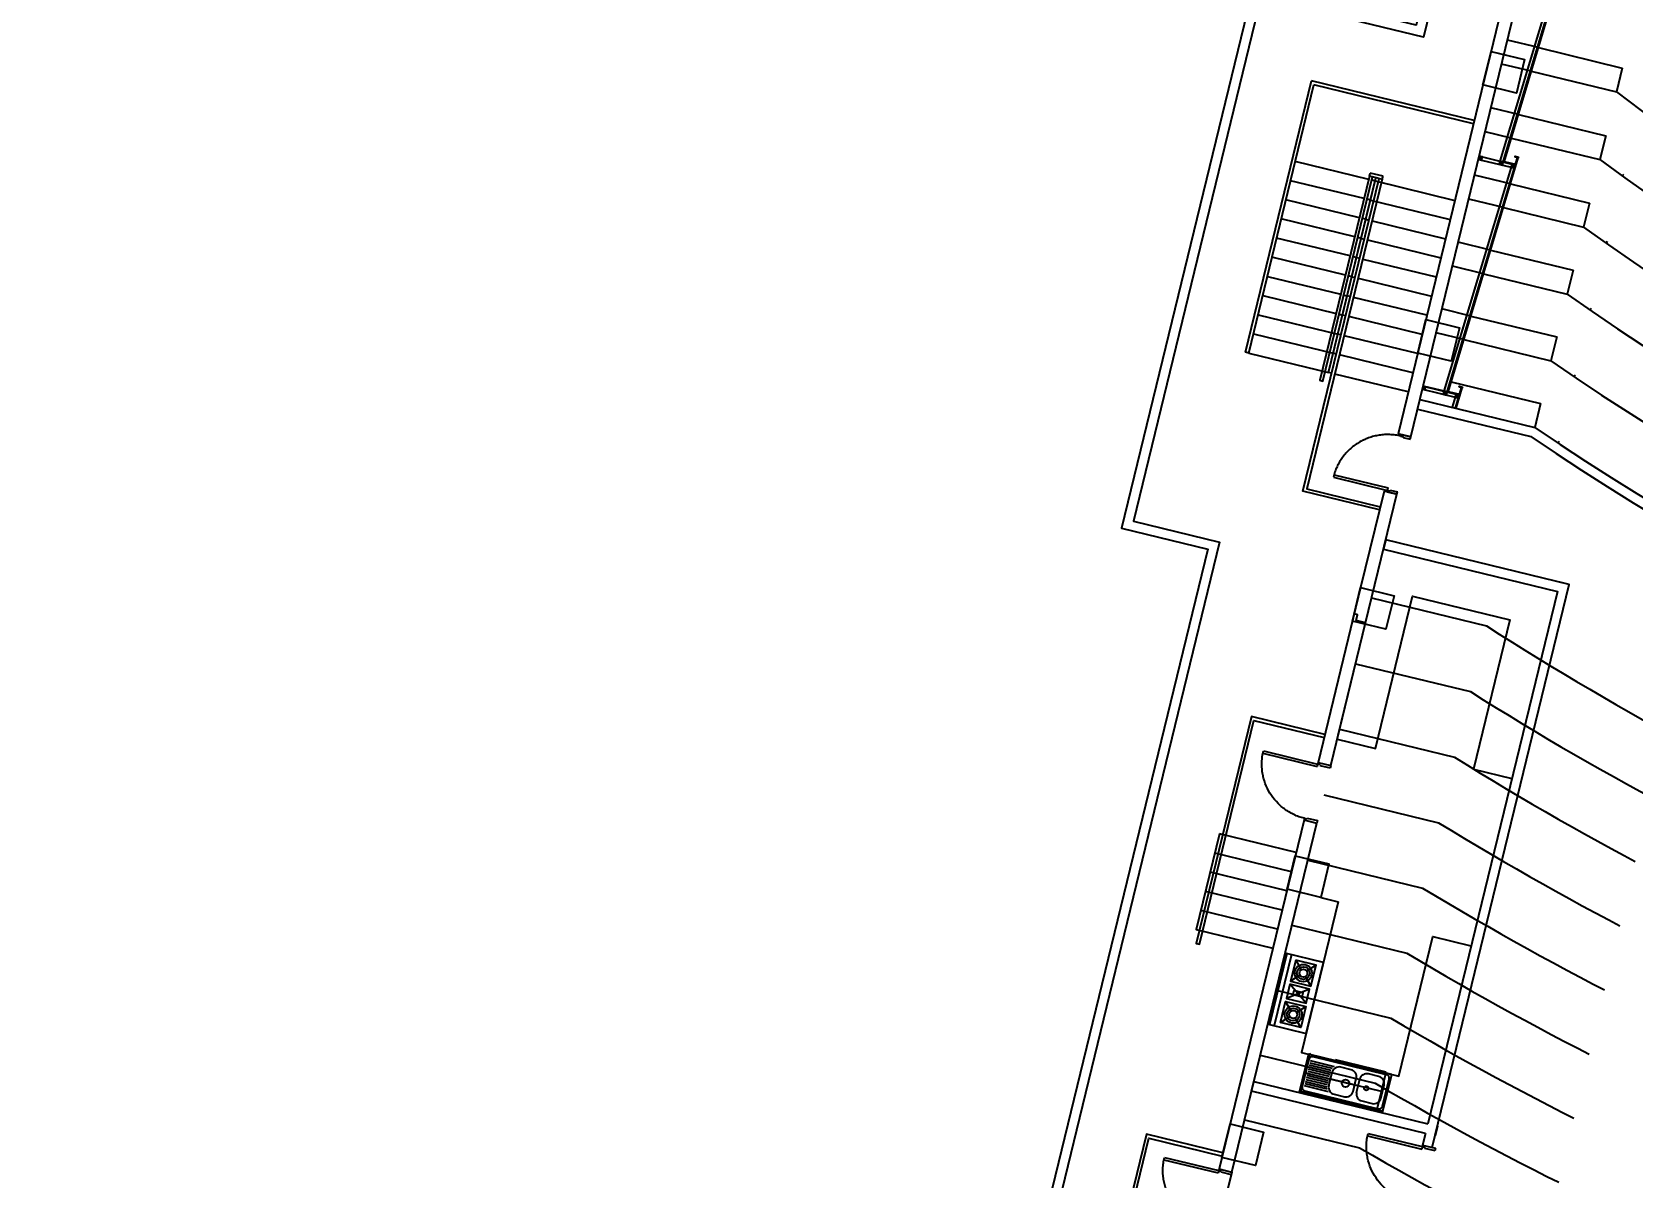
# Model space of a CAD drawing. Header units: inches. Extents: x -48022 to 80112, y -8164 to 5118.
# Drawn here: x 65391 to 66366, y 1267 to 1964 of the extents above; entities that cross this region are included whole.
import ezdxf

# ---------------------------------------------------------------- set-up
doc = ezdxf.new("R2010")
doc.units = ezdxf.units.IN
doc.header["$LTSCALE"] = 10
doc.header["$PDMODE"] = 32
for name, pattern in [('Amconstr', [9999, 9999, 0]), ('CENTER', [2, 1.25, -0.25, 0.25, -0.25]), ('CENTER2', [28.575, 19.05, -3.175, 3.175, -3.175]), ('HIDDEN', [9.525, 6.35, -3.175])]:
    doc.linetypes.add(name, pattern=pattern)
for name, color, linetype in [('03--GRID', 8, 'CENTER2'), ('06--LINE-1 HID', 2, 'HIDDEN'), ('1_DIM', 1, 'Continuous'), ('arch-win', 40, 'Continuous'), ('COL', 6, 'Continuous'), ('E--CONCRETE-1', 6, 'Continuous'), ('F--BLOCKWALL-2', 3, 'Continuous'), ('F--BLOCKWALL-3', 4, 'Continuous'), ('FOOTPATH', 1, 'Continuous'), ('H', 1, 'Continuous'), ('L--DOORS-1', 1, 'Continuous'), ('M--HANDRAIL', 9, 'Continuous'), ('M--STAIR', 2, 'Continuous'), ('M--STAIR IDD', 1, 'HIDDEN'), ('N--SANITARY-1', 31, 'Continuous'), ('WALL', 4, 'Continuous')]:
    doc.layers.add(name, color=color, linetype=linetype)
doc.layers.add('OPENING', color=2, linetype='Continuous', lineweight=15)
doc.styles.get("Standard").update_dxf_attribs({"font": 'sanss___.ttf'})
doc.dimstyles.new('STANDARD_WS', dxfattribs={"dimscale": 180, "dimtxt": 0.18, "dimasz": 0.0625, "dimexe": 0.1875, "dimexo": 0.0625, "dimgap": 0.09375, "dimtad": 0, "dimdec": 0, "dimzin": 3, "dimdsep": 46, "dimlunit": 4, "dimtxsty": 'Standard', "dimblk": 'DOT', "dimcen": 0.09375, "dimadec": 3, "dimazin": 0, "dimtfac": 1, "dimtdec": 0, "dimtofl": 0, "dimtmove": 1, "dimatfit": 3, "dimldrblk": 'CLOSED', "dimfxl": 0, "dimfrac": 2, "dimtolj": 1, "dimtzin": 3, "dimarcsym": 0})

# ---------------------------------------------------------------- blocks, each defined once
blk = doc.blocks.new('A$C483A7C05')
at = {"layer": '03--GRID', "linetype": 'CENTER', "ltscale": 2}
for p, q in [((6.39, 23.43), (8.39, 21.43)), ((8.39, 23.43), (6.39, 21.43)), ((150.53, 23.47, 0.15), (152.53, 21.47, 0.15)), ((152.53, 23.47, 0.15), (150.53, 21.47, 0.15)), ((294.68, 23.47, 0.15), (296.68, 21.47, 0.15)), ((296.68, 23.47, 0.15), (294.68, 21.47, 0.15)), ((438.83, 23.47, 0.15), (440.83, 21.47, 0.15)), ((440.83, 23.47, 0.15), (438.83, 21.47, 0.15)), ((6.39, 10.43), (8.39, 8.32)), ((8.39, 10.43), (6.39, 8.32)), ((150.53, 10.46), (152.53, 8.34)), ((152.53, 10.46), (150.53, 8.34)), ((294.68, 10.43), (296.68, 8.32)), ((296.68, 10.43), (294.68, 8.32)), ((438.83, 10.43), (440.83, 8.32)), ((440.83, 10.43), (438.83, 8.32)), ((6.39, 2.87), (8.39, 0.76)), ((8.39, 2.87), (6.39, 0.87)), ((150.53, 2.87, 0.04), (152.53, 0.76, 0.04)), ((152.53, 2.87, 0.04), (150.53, 0.87, 0.04)), ((294.68, 2.87, 0.04), (296.68, 0.76, 0.04)), ((296.68, 2.87, 0.04), (294.68, 0.87, 0.04)), ((438.83, 2.87, 0.04), (440.83, 0.76, 0.04)), ((440.83, 2.87, 0.04), (438.83, 0.87, 0.04))]:
    blk.add_line(p, q, dxfattribs=at)
at = {"layer": 'arch-win'}
for p, q in [((6.39, 23.43), (6.39, 2.87)), ((8.39, 23.43), (8.39, 2.87)), ((150.53, 21.43), (150.53, 2.87)), ((152.53, 21.43), (152.53, 2.87)), ((294.68, 21.43), (294.68, 2.87)), ((296.68, 21.43), (296.68, 2.87)), ((438.83, 21.43), (438.83, 2.87)), ((440.83, 21.43), (440.83, 2.87)), ((150.53, 2.87), (8.39, 10.43)), ((294.68, 2.87), (152.53, 10.46)), ((438.83, 2.87), (296.68, 10.43)), ((558.9, 4.15), (440.83, 10.43)), ((6.39, 2.87, 0.04), (0, 3.21, 0.04)), ((0, 1.2, 0.11), (12.91, 0.53, 0.11)), ((0, 0.7, 0.11), (12.89, 0.03, 0.11)), ((8.39, 8.32, 0.11), (157.06, 0.53, 0.11)), ((8.39, 7.82, 0.11), (157.04, 0.03, 0.11)), ((8.89, 7.79, -0.03), (8.89, 0.74, 0.01)), ((152.53, 8.32, 0.11), (301.21, 0.53, 0.11)), ((152.53, 7.82, 0.11), (301.18, 0.03, 0.11)), ((153.03, 7.79, -0.03), (153.03, 0.74, 0.01)), ((296.68, 8.32, 0.11), (445.35, 0.53, 0.11)), ((296.68, 7.82, 0.11), (445.33, 0.03, 0.11)), ((297.18, 7.79, -0.03), (297.18, 0.74, 0.01)), ((440.83, 8.32, 0.22), (558.9, 2.13, 0.22)), ((440.83, 7.82, 0.22), (558.9, 1.63, 0.22)), ((441.33, 7.79, 0.08), (441.33, 0.74, 0.12))]:
    blk.add_line(p, q, dxfattribs=at)
for points, elevation in [([(8.39, 8.33), (8.39, 23.43)], -0.11), ([(12.99, 2.02), (13.49, 2), (13.39, 0), (12.89, 0.03), (12.99, 2.02)], 0.11), ([(157.14, 2.02), (157.64, 2), (157.53, 0), (157.04, 0.03), (157.14, 2.02)], 0.11), ([(301.29, 2.02), (301.79, 2), (301.68, 0), (301.18, 0.03), (301.29, 2.02)], 0.11), ([(445.43, 2.02), (445.93, 2), (445.83, 0), (445.33, 0.03), (445.43, 2.02)], 0.11)]:
    blk.add_lwpolyline(points, dxfattribs=dict(at, elevation=elevation))
for points in [[(150.53, 21.43), (152.53, 21.43), (152.53, 23.43), (150.53, 23.43)], [(294.68, 21.43), (296.68, 21.43), (296.68, 23.43), (294.68, 23.43)], [(438.83, 21.43), (440.83, 21.43), (440.83, 23.43), (438.83, 23.43)], [(6.39, 8.32), (8.39, 8.32), (8.39, 10.43), (6.39, 10.43)], [(150.53, 8.34), (152.53, 8.34), (152.53, 10.46), (150.53, 10.46)], [(294.68, 8.32), (296.68, 8.32), (296.68, 10.43), (294.68, 10.43)], [(438.83, 8.32), (440.83, 8.32), (440.83, 10.43), (438.83, 10.43)], [(6.39, 0.87), (8.39, 0.76), (8.39, 2.87), (6.39, 2.87)], [(150.53, 0.87), (152.53, 0.76), (152.53, 2.87), (150.53, 2.87)], [(294.68, 0.87), (296.68, 0.76), (296.68, 2.87), (294.68, 2.87)], [(438.83, 0.87), (440.83, 0.76), (440.83, 2.87), (438.83, 2.87)]]:
    blk.add_lwpolyline(points, close=True, dxfattribs=at)
blk = doc.blocks.new('A$C6052012E')
at = {"layer": 'COL', "elevation": 0.11}
for points in [[(484.5, 1310), (505.5, 1310), (505.5, 1289), (484.5, 1289), (484.5, 1310)], [(652.5, 1310), (673.5, 1310), (673.5, 1289), (652.5, 1289), (652.5, 1310)], [(820.5, 1310), (841.5, 1310), (841.5, 1289), (820.5, 1289), (820.5, 1310)], [(988.5, 1310), (1009.5, 1310), (1009.5, 1289), (988.5, 1289), (988.5, 1310)], [(1156.5, 1310), (1177.5, 1310), (1177.5, 1289), (1156.5, 1289), (1156.5, 1310)]]:
    blk.add_lwpolyline(points, dxfattribs=at)
blk = doc.blocks.new('A$C17962C74')
for p, q in [((43, 313), (119, 239)), ((173, 239), (249, 313)), ((420, 307), (280, 113)), ((280, 307), (420, 113)), ((527, 239), (451, 313)), ((657, 313), (581, 239)), ((43, 113), (119, 186)), ((173, 186), (249, 113)), ((527, 186), (451, 113)), ((657, 113), (581, 186)), ((0, 61), (700, 61)), ((0, 15), (700, 15))]:
    blk.add_line(p, q)
for points in [[(0, 0), (700, 0), (700, 376), (0, 376)], [(43, 113), (249, 113), (249, 313), (43, 313)], [(280, 113), (420, 113), (420, 307), (280, 307)], [(657, 113), (451, 113), (451, 313), (657, 313)], [(330, 163), (370, 163), (370, 257), (330, 257)]]:
    blk.add_lwpolyline(points, close=True)
for centre, radius in [((146, 213), 83), ((146, 213), 38.1), ((554, 213), 83), ((554, 213), 38.1)]:
    blk.add_circle(centre, radius)
at = {"color": 8}
for centre in [(146, 213), (554, 213)]:
    blk.add_circle(centre, 60.9, dxfattribs=at)
blk = doc.blocks.new('A$C301C1817')
at = {"color": 0, "linetype": 'ByBlock'}
for p, q in [((1200, 550), (0, 550)), ((0, 550), (0, 0)), ((1200, 530), (0, 530)), ((20, 460), (20, 70)), ((1130, 510), (70, 510)), ((320, 460), (170, 460)), ((720, 460), (570, 460)), ((1180, 70), (1180, 460)), ((1200, 0), (1200, 550)), ((70, 360), (70, 170)), ((420, 360), (420, 170)), ((470, 360), (470, 170)), ((805, 445), (1150, 445)), ((820, 360), (820, 170)), ((827, 415), (1150, 415)), ((837, 385), (1150, 385)), ((840, 355), (1150, 355)), ((840, 325), (1150, 325)), ((840, 295), (1150, 295)), ((840, 265), (1150, 265)), ((840, 235), (1150, 235)), ((70, 20), (1130, 20)), ((170, 70), (320, 70)), ((570, 70), (720, 70)), ((805, 85), (1150, 85)), ((827, 115), (1150, 115)), ((837, 145), (1150, 145)), ((840, 205), (1150, 205)), ((840, 175), (1150, 175)), ((0, 0), (1200, 0))]:
    blk.add_line(p, q, dxfattribs=at)
for centre, radius in [((301, 272), 30.3), ((601, 272), 53.2)]:
    blk.add_circle(centre, radius, dxfattribs=at)
for centre, radius, start, end in [((70, 460), 50, 90, 180), ((170, 360), 100, 90, 180), ((320, 360), 100, 0, 90), ((570, 360), 100, 90, 180), ((720, 360), 100, 0, 90), ((1130, 460), 50, 0, 90), ((70, 70), 50, 180, 270), ((170, 170), 100, 180, 270), ((320, 170), 100, 270, 0), ((570, 170), 100, 180, 270), ((720, 170), 100, 270, 0), ((1130, 70), 50, 270, 0)]:
    blk.add_arc(centre, radius, start, end, dxfattribs=at)
blk = doc.blocks.new('A$C648908FA')
at = {"layer": 'L--DOORS-1'}
for p, q in [((0, 34), (0, 42)), ((1.5, 42), (0, 42)), ((1.5, 35.5), (1.5, 42)), ((36, 42), (34.5, 42)), ((34.5, 35.5), (34.5, 42)), ((36, 34), (36, 42)), ((1, 34), (0, 34)), ((1, 34), (1, 35.5)), ((1.5, 35.5), (1, 35.5)), ((35, 35.5), (34.5, 35.5)), ((35, 34), (35, 35.5)), ((36, 34), (35, 34))]:
    blk.add_line(p, q, dxfattribs=at)
for points in [[(35, 0), (35, 34), (33.5, 34)], [(33.5, 0.03), (33.5, 34)]]:
    blk.add_lwpolyline(points, dxfattribs=at)
at = {"layer": 'L--DOORS-1', "color": 8, "linetype": 'HIDDEN'}
blk.add_arc((35, 34), 34, 180, 270, dxfattribs=at)
blk = doc.blocks.new('D36')
for p, q in [((0, 0), (1, 0)), ((0, 0), (0, -6)), ((1, 0), (1, -1.5)), ((0, -6), (1.5, -6)), ((1, -1.5), (1.5, -1.5)), ((1.5, -1.5), (1.5, -6)), ((34.5, -1.5), (34.5, -6)), ((34.5, -1.5), (35, -1.5)), ((34.5, -6), (36, -6)), ((35, 0), (35, -1.5)), ((35, 0), (36, 0)), ((36, 0), (36, -6))]:
    blk.add_line(p, q)
for points in [[(1, 34), (1, 0), (2.5, 0)], [(2.5, 33.97), (2.5, 0)]]:
    blk.add_lwpolyline(points)
at = {"color": 8, "linetype": 'HIDDEN'}
blk.add_arc((1, 0), 34, 0, 90, dxfattribs=at)
blk = doc.blocks.new('A$C2b783d29')
at = {"color": 0, "linetype": 'ByBlock'}
for p, q in [((1210.67, 1795.18), (1210.67, 1797.18)), ((1332.67, 1743.18), (1332.67, 1747.18))]:
    blk.add_line(p, q, dxfattribs=at)
at = {"layer": '06--LINE-1 HID', "ltscale": 0.5}
for points in [[(781.03, 1610.18), (793.03, 1610.18), (793.03, 1658.18), (781.03, 1658.18)], [(793.03, 1610.18), (805.03, 1610.18), (805.03, 1658.18), (793.03, 1658.18)]]:
    blk.add_lwpolyline(points, close=True, dxfattribs=at)
at = {"layer": 'arch-win'}
for p, q in [((1249.57, 1669.82), (1249.57, 1687.18)), ((1264.57, 1669.03), (1264.57, 1687.18)), ((1291.44, 1667.62), (1291.44, 1687.18)), ((1306.44, 1666.84), (1306.44, 1687.18)), ((1333.46, 1665.42), (1333.46, 1687.18)), ((1348.46, 1664.64), (1348.46, 1687.18)), ((1375.67, 1670.76), (1375.67, 1687.18)), ((1390.67, 1669.82), (1390.67, 1687.18)), ((1418.07, 1668.54), (1418.07, 1687.18)), ((1433.07, 1667.76), (1433.07, 1687.18)), ((1216.25, 1672.07, 0.11), (1364.92, 1664.27, 0.11)), ((1216.25, 1671.56, 0.11), (1364.9, 1663.77, 0.11)), ((1207.86, 1664.95, 0.11), (1220.78, 1664.27, 0.11)), ((1207.86, 1664.45, 0.11), (1220.75, 1663.77, 0.11))]:
    blk.add_line(p, q, dxfattribs=at)
at = {"layer": 'E--CONCRETE-1'}
for p, q in [((1203.08, 1598.81), (1202.02, 1599.32)), ((1244.65, 1598.88), (1243.6, 1599.39)), ((1286.37, 1598.95), (1285.32, 1599.46)), ((1328.24, 1599.02), (1327.19, 1599.54)), ((1370.3, 1599.13), (1369.23, 1599.61))]:
    blk.add_line(p, q, dxfattribs=at)
at = {"layer": 'F--BLOCKWALL-2'}
for points in [[(774.5, 1578.18), (774.5, 1687.18), (780.5, 1687.18), (780.5, 1578.18)], [(1114, 1572.18), (1120, 1572.18), (1120, 1687.18), (1114, 1687.18), (1114, 1578.18), (780.5, 1578.18)], [(774.5, 1578.18), (767.22, 1578.18)], [(767.22, 1572.18), (1120, 1572.18), (1120, 1578.18)], [(780.5, 1572.18), (774.5, 1572.18)]]:
    blk.add_lwpolyline(points, dxfattribs=at)
at = {"layer": 'F--BLOCKWALL-3'}
for p, q in [((942.46, 1695.18), (723.72, 1695.18)), ((723.72, 1695.18), (723.72, 1687.18, 0.01)), ((723.72, 1687.18, 0.01), (942.46, 1687.18, 0.01)), ((942.46, 1695.18), (942.46, 1687.18)), ((1088, 1695.18), (978.46, 1695.18)), ((978.46, 1695.18), (978.46, 1687.18)), ((978.46, 1687.18, 0.02), (1068, 1687.18, 0.02)), ((1068, 1687.18, 0.02), (1068, 1693.18, 0.02)), ((1068, 1687.18), (1148.43, 1687.18)), ((1148.43, 1695.18), (1088, 1695.18)), ((1148.43, 1687.18), (1148.43, 1695.18)), ((1560.34, 1695.18), (1184.43, 1695.18)), ((1184.43, 1687.18), (1184.43, 1695.18)), ((1184.43, 1687.18), (1766.76, 1687.18)), ((1201.86, 1687.18), (1201.86, 1616.26)), ((1207.86, 1687.18), (1207.86, 1615.18)), ((767.22, 1578.18, -0.11), (767.22, 1570.18, -0.1))]:
    blk.add_line(p, q, dxfattribs=at)
at = {"layer": 'F--BLOCKWALL-3', "elevation": 0.02}
blk.add_lwpolyline([(1068, 1693.18), (1071.5, 1693.18), (1071.5, 1695.18)], dxfattribs=at)
at = {"layer": 'F--BLOCKWALL-3'}
for radius, start, end in [(1647, 159.52626, 200.47374), (1641, 159.48846, 200.51154)]:
    blk.add_arc((2744.83, 1040.18), radius, start, end, dxfattribs=at)
at = {"layer": 'M--HANDRAIL'}
for p, q in [((1210.67, 1797.18), (1380.67, 1797.18, -0.02)), ((1210.67, 1795.18), (1378.67, 1795.18, -0.02)), ((1378.67, 1695.18), (1378.67, 1795.18, -0.02)), ((1380.67, 1695.18, -0.02), (1380.67, 1797.18, -0.02)), ((1332.67, 1749.18), (1334.67, 1749.18)), ((1334.67, 1741.18), (1334.67, 1749.18)), ((1332.67, 1741.18), (1334.67, 1741.18))]:
    blk.add_line(p, q, dxfattribs=at)
for points in [[(1204.77, 1749.18), (1204.77, 1747.18), (1332.67, 1747.18), (1332.67, 1749.18), (1204.77, 1749.18), (1204.77, 1749.18)], [(733.81, 1695.18), (733.81, 1743.18), (591.64, 1743.18), (591.64, 1741.18), (731.81, 1741.18), (731.81, 1695.18)], [(996, 1695.18), (996, 1741.18), (853.83, 1741.18), (853.83, 1739.18), (994, 1739.18), (994, 1695.18)], [(1136.67, 1695.18), (1136.67, 1743.18), (1332.67, 1743.18), (1332.67, 1741.18), (1138.67, 1741.18), (1138.67, 1695.18)]]:
    blk.add_lwpolyline(points, dxfattribs=at)
at = {"layer": 'M--STAIR'}
for p, q in [((1210.67, 1795.18), (1210.67, 1745.18)), ((1222.67, 1795.18), (1222.67, 1745.18)), ((1234.67, 1795.18), (1234.67, 1745.18)), ((1246.67, 1795.18), (1246.67, 1749.18)), ((1258.67, 1795.18), (1258.67, 1749.18)), ((1270.67, 1749.18, -0.02), (1270.67, 1795.18, -0.02)), ((1282.67, 1749.18, -0.02), (1282.67, 1795.18, -0.02)), ((1294.67, 1749.18, -0.02), (1294.67, 1795.18, -0.02)), ((1306.67, 1749.18, -0.02), (1306.67, 1795.18, -0.02)), ((1318.67, 1749.18, -0.02), (1318.67, 1795.18, -0.02)), ((1330.67, 1749.18, -0.02), (1330.67, 1795.18, -0.02)), ((1246.67, 1747.18), (1246.67, 1745.18)), ((1258.67, 1747.18), (1258.67, 1745.18)), ((1270.67, 1745.18, -0.02), (1270.67, 1747.18, -0.02)), ((1282.67, 1745.18, -0.02), (1282.67, 1747.18, -0.02)), ((1294.67, 1745.18, -0.02), (1294.67, 1747.18, -0.02)), ((1306.67, 1745.18, -0.02), (1306.67, 1747.18, -0.02)), ((1318.67, 1745.18, -0.02), (1318.67, 1747.18, -0.02)), ((1330.67, 1745.18, -0.02), (1330.67, 1747.18, -0.02)), ((874, 1695.18), (874, 1743.18)), ((886, 1695.18), (886, 1743.18)), ((898, 1695.18), (898, 1743.18)), ((910, 1695.18), (910, 1743.18)), ((922, 1695.18), (922, 1743.18)), ((1210.67, 1745.18, -0.02), (1332.67, 1745.18)), ((1210.67, 1743.18), (1210.67, 1745.18)), ((1210.67, 1745.18, -0.02), (1330.67, 1745.18, -0.02)), ((1210.67, 1695.18), (1210.67, 1741.18)), ((1222.67, 1743.18), (1222.67, 1745.18)), ((1222.67, 1695.18), (1222.67, 1741.18)), ((1234.67, 1743.18), (1234.67, 1745.18)), ((1234.67, 1695.18), (1234.67, 1741.18)), ((1246.67, 1743.18), (1246.67, 1745.18)), ((1246.67, 1695.18), (1246.67, 1741.18)), ((1258.67, 1743.18), (1258.67, 1745.18)), ((1258.67, 1695.18), (1258.67, 1741.18)), ((1270.67, 1745.18, -0.02), (1270.67, 1743.18, -0.02)), ((1270.67, 1741.18, -0.02), (1270.67, 1695.18, -0.02)), ((1282.67, 1745.18, -0.02), (1282.67, 1743.18, -0.02)), ((1282.67, 1741.18, -0.02), (1282.67, 1695.18, -0.02)), ((1294.67, 1745.18, -0.02), (1294.67, 1743.18, -0.02)), ((1294.67, 1741.18, -0.02), (1294.67, 1695.18, -0.02)), ((1306.67, 1745.18, -0.02), (1306.67, 1743.18, -0.02)), ((1306.67, 1741.18, -0.02), (1306.67, 1695.18, -0.02)), ((1318.67, 1745.18, -0.02), (1318.67, 1695.18, -0.02)), ((1330.67, 1745.18, -0.02), (1330.67, 1695.18, -0.02)), ((1222.86, 1671.22), (1222.86, 1615.18)), ((1249.57, 1669.82), (1249.57, 1615.18)), ((1264.57, 1669.03), (1264.57, 1615.18)), ((1291.44, 1667.62), (1291.44, 1615.18)), ((1375.67, 1670.76), (1375.67, 1615.18)), ((1390.67, 1669.98), (1390.67, 1615.18)), ((1418.07, 1668.54), (1418.07, 1615.18)), ((1433.07, 1667.76), (1433.07, 1615.18)), ((1306.44, 1666.84), (1306.44, 1615.18)), ((1333.46, 1665.42), (1333.46, 1615.18)), ((1348.46, 1664.64), (1348.46, 1615.18)), ((1222.86, 1615.18), (1207.86, 1615.18)), ((1264.57, 1615.18), (1249.57, 1615.18)), ((1306.44, 1615.18), (1291.44, 1615.18)), ((1348.46, 1615.18), (1333.46, 1615.18)), ((1390.67, 1615.18), (1375.67, 1615.18)), ((1433.07, 1615.18), (1418.07, 1615.18))]:
    blk.add_line(p, q, dxfattribs=at)
at = {"layer": 'M--STAIR', "elevation": -0.02}
blk.add_lwpolyline([(922, 1743.18), (862, 1743.18), (862, 1695.18)], dxfattribs=at)
at = {"layer": 'M--STAIR'}
for radius, start, end in [(1602, 158.96573, 201.03427), (1563, 158.41493, 201.58507), (1524, 157.83367, 202.16633), (1485, 157.21928, 202.78072), (1446, 156.56873, 203.43127)]:
    blk.add_arc((2744.83, 1040.18), radius, start, end, dxfattribs=at)
at = {"layer": 'M--STAIR IDD'}
for p, q in [((723.72, 1687.18, 0.01), (687.72, 1687.18, 0.01)), ((997.5, 1687.18), (1066.5, 1687.18))]:
    blk.add_line(p, q, dxfattribs=at)
at = {"layer": 'M--STAIR IDD', "ltscale": 2}
for p, q in [((756.54, 1687.18), (756.54, 1615.18)), ((796.92, 1687.18), (796.92, 1615.18)), ((837.62, 1687.18), (837.62, 1615.18)), ((878.39, 1687.18), (878.39, 1615.18)), ((919.24, 1687.18), (919.24, 1615.18)), ((960.17, 1687.18), (960.17, 1615.18)), ((1001.19, 1687.18), (1001.19, 1615.18)), ((1042.3, 1687.18), (1042.3, 1615.18)), ((1083.52, 1687.18), (1083.52, 1615.18))]:
    blk.add_line(p, q, dxfattribs=at)
for centre, radius, start, end in [((2704.44, 1040.18), 2031, 163.55399, 196.44601), ((2744.83, 1040.18), 2031, 163.55399, 196.44601), ((2744.83, 1040.18), 1992, 163.22257, 196.77743), ((2744.83, 1040.18), 1953, 162.87731, 197.12269), ((2744.83, 1040.18), 1914, 162.51729, 197.48271), ((2744.83, 1040.18), 1875, 162.14154, 197.85846), ((2744.83, 1040.18), 1836, 161.74897, 198.25103), ((2744.83, 1040.18), 1797, 161.33842, 198.66158), ((2744.83, 1040.18), 1758, 160.90859, 199.09141)]:
    blk.add_arc(centre, radius, start, end, dxfattribs=at)
at = {"layer": 'N--SANITARY-1'}
blk.add_line((899, 1674.18, 0.11), (899, 1663.18), dxfattribs=at)
for points in [[(994.97, 1687.18), (994.97, 1663.18), (1090.5, 1663.18), (1090.5, 1602.18), (996.87, 1602.18), (996.87, 1578.18)], [(899, 1663.18), (804.5, 1663.18), (804.5, 1602.18), (892, 1602.18), (892, 1578.28)]]:
    blk.add_lwpolyline(points, dxfattribs=at)
at = {"layer": 'H', "xscale": -1, "rotation": 180}
for p in [(687.72, 1729.18), (942.46, 1729.18), (731.22, 1612.18, -0.1)]:
    blk.add_blockref('A$C648908FA', p, dxfattribs=at)
at = {"layer": 'L--DOORS-1', "ltscale": 3}
blk.add_blockref('D36', (1148.43, 1693.18), dxfattribs=at)
at = {"layer": 'N--SANITARY-1'}
for name, p, xscale, yscale, zscale, rotation in [('A$C17962C74', (861.01, 1687.08), 0.06361413694152801, 0.06361413694152801, 0.06361413694152801, 180), ('A$C301C1817', (804.5, 1606.61), 0.043454545454533, 0.043454545454533, 0.043454545454533, 90)]:
    blk.add_blockref(name, p, dxfattribs=dict(at, xscale=xscale, yscale=yscale, zscale=zscale, rotation=rotation))
at = {"layer": 'OPENING'}
for name, p in [('A$C6052012E', (246.5, 385.18)), ('A$C483A7C05', (1207.86, 1663.75))]:
    blk.add_blockref(name, p, dxfattribs=at)
blk = doc.blocks.new('_Dot')
at = {"color": 0, "linetype": 'ByBlock', "lineweight": -2}
blk.add_line((-0.5, 0), (-1, 0), dxfattribs=at)
at = {"color": 0, "linetype": 'ByBlock', "const_width": 0.5}
blk.add_lwpolyline([(-0.25, 0, 1), (0.25, 0, 1)], format="xyb", close=True, dxfattribs=at)
blk = doc.blocks.new('*D200')
at = {"layer": '1_DIM', "color": 0, "lineweight": -2, "transparency": 16777216}
blk.add_line((66319.12, -277.29), (66319.12, 108.62), dxfattribs=at)
blk.add_arc((66319.12, -684.54), 759.42, 77.16512, 89.15121, dxfattribs=at)
at = {"layer": 'Defpoints', "color": 0, "transparency": 16777216}
for p in [(67313.55, 3399.84), (66439.52, 65.27), (66319.12, -288.54), (66236.8, -1022.67), (66319.12, -1080.54)]:
    blk.add_point(p, dxfattribs=at)
at = {"layer": '1_DIM', "color": 0, "lineweight": -2, "transparency": 16777216, "xscale": 11.25, "yscale": 11.25, "zscale": 11.25}
for p, rotation in [((66319.12, 74.87), 179.5756056250092), ((66498.77, 53.32), 346.7407271527811)]:
    blk.add_blockref('_Dot', p, dxfattribs=dict(at, rotation=rotation))
at = {"layer": '1_DIM', "color": 0, "transparency": 16777216, "insert": (66414.83, 113.16), "char_height": 32.4, "attachment_point": 5}
blk.add_mtext('\\A1;13.684°', dxfattribs=at)
blk = doc.blocks.new('_Closed')
at = {"color": 0, "linetype": 'ByBlock', "lineweight": -2}
for p, q in [((-1, 0.167), (0, 0)), ((-1, 0.167), (-1, -0.167)), ((0, 0), (-1, -0.167)), ((0, 0), (-1, 0))]:
    blk.add_line(p, q, dxfattribs=at)
blk = doc.blocks.new('*D201')
at = {"layer": '1_DIM', "color": 0, "lineweight": -2, "transparency": 16777216}
blk.add_line((66319.12, -277.29), (66319.12, 641.74), dxfattribs=at)
for start, end in [(90.060638, 95.578407), (96.552079, 102.069847)]:
    blk.add_arc((66319.12, -10021.85), 10629.84, start, end, dxfattribs=at)
at = {"layer": 'Defpoints', "color": 0, "transparency": 16777216}
for p in [(63731.75, 2015.89), (65569.57, 581.53), (64150.66, 66.92), (66319.12, -288.54), (66319.12, -1080.54)]:
    blk.add_point(p, dxfattribs=at)
at = {"layer": '1_DIM', "color": 0, "lineweight": -2, "transparency": 16777216, "xscale": 11.25, "yscale": 11.25, "zscale": 11.25}
for p, rotation in [((66319.12, 607.99), 0.03031924790928877), ((64085.38, 370.64), 192.1001664814439)]:
    blk.add_blockref('_Dot', p, dxfattribs=dict(at, rotation=rotation))
at = {"layer": '1_DIM', "color": 0, "transparency": 16777216, "insert": (65195.96, 548.48), "char_height": 32.4, "attachment_point": 5, "rotation": 6.06524}
blk.add_mtext('\\A1;12.130°', dxfattribs=at)

msp = doc.modelspace()

# ---------------------------------------------------------------- block references
at = {"layer": 'WALL', "linetype": 'Amconstr', "lineweight": 25, "rotation": 76.31633277806492}
msp.add_blockref('A$C2b783d29', (67589.71, 167.92, 0.02), dxfattribs=at)

# ---------------------------------------------------------------- next in the draw order: linework, layer by layer
at = {"layer": 'FOOTPATH', "elevation": 0.02}
for points in [[(67885.62, 2147.09), (68003.67, 2631.92), (67632.15, 2722.38), (67676.36, 2903.98, 1), (67052.59, 3055.85), (67010.97, 2884.94), (66593.05, 2986.69), (66612.92, 3068.31), (66361.28, 3129.58), (66341.4, 3047.96), (66302.18, 3057.51, 1), (66116.37, 2294.34), (66140.52, 2288.46), (66106.66, 2149.38), (66268.45, 2109.99), (66233.97, 1968.41), (66134.87, 1992.54), (66054.44, 1662.19), (66106.91, 1649.41), (65979.91, 1127.79), (66026.54, 1116.44), (65943.91, 777.04), (66405.25, 664.72)], [(67879.79, 2148.51), (67996.42, 2627.51), (67624.9, 2717.97), (67670.53, 2905.4, 1), (67058.42, 3054.43), (67015.38, 2877.69), (66585.8, 2982.28), (66605.68, 3063.9), (66365.69, 3122.33), (66345.81, 3040.71), (66300.76, 3051.68, 1), (66117.79, 2300.17), (66147.77, 2292.87), (66113.91, 2153.79), (66275.69, 2114.4), (66238.38, 1961.16), (66139.28, 1985.29), (66061.69, 1666.6), (66114.15, 1653.82), (65987.16, 1132.21), (66033.79, 1120.85), (65951.16, 781.45), (66406.67, 670.55)]]:
    msp.add_lwpolyline(points, format="xyb", dxfattribs=at)

# ---------------------------------------------------------------- next in the draw order: dimensions: what is measured, and where the dimension line sits
at = {"layer": '1_DIM'}
dim = msp.add_angular_dim_2l(base=(66439.52, 65.27), line1=((66236.8, -1022.67), (67313.55, 3399.84)), line2=((66319.12, -1080.54), (66319.12, -288.54)), dimstyle='STANDARD_WS', dxfattribs=at)
dim.commit()
dim.dimension.update_dxf_attribs({"geometry": '*D200', "text_midpoint": (66414.83, 113.16), "dimtype": 162})
dim = msp.add_angular_dim_2l(base=(65569.5702, 581.5268), line1=((64150.6587, 66.9208), (63731.7517, 2015.8874)), line2=((66319.12, -1080.5431), (66319.12, -288.5431)), dimstyle='STANDARD_WS', dxfattribs=at)
dim.commit()
dim.dimension.update_dxf_attribs({"geometry": '*D201', "text_midpoint": (65195.9619, 548.4831)})

doc.saveas('drawing.dxf')
